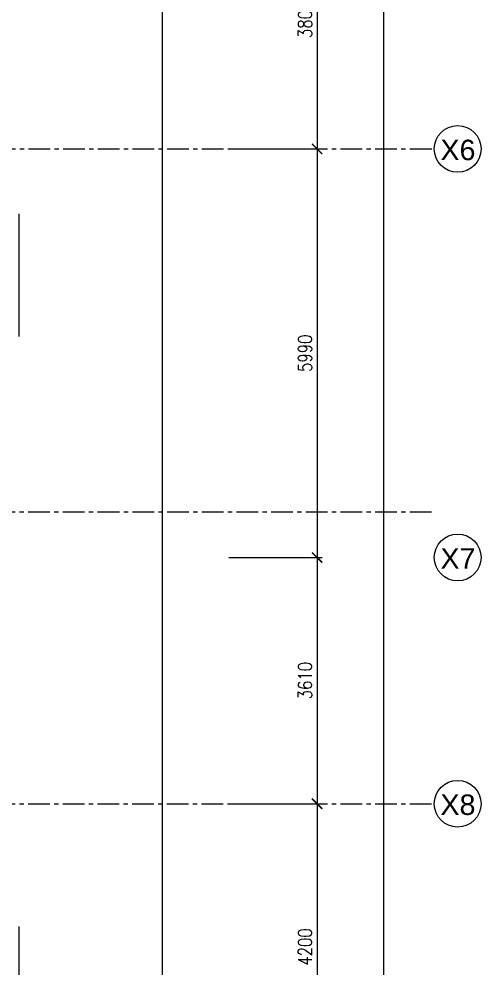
# Model space of a CAD drawing. Header units: millimetres. Extents: x -1288794 to 2153086, y -2701644 to -1428868.
# Drawn here: x 993609 to 1000376, y -1507377 to -1493463 of the extents above; entities that cross this region are included whole.
import ezdxf
from ezdxf.enums import TextEntityAlignment as Align

# ---------------------------------------------------------------- set-up
doc = ezdxf.new("R2010")
doc.units = ezdxf.units.MM
doc.header["$LTSCALE"] = 100
doc.header["$PDMODE"] = 34
doc.linetypes.add('CENTER', pattern=[50.8, 31.75, -6.35, 6.35, -6.35])
for name, color, linetype in [('A-ANNO-DIMS', 1, 'Continuous'), ('A-ANNO-SYMB', 33, 'Continuous'), ('A-ANNO-TEXT', 8, 'Continuous'), ('A-AREA', 8, 'CENTER'), ('A-GLAZ', 5, 'Continuous'), ('A-GRID', 253, 'CENTER')]:
    doc.layers.add(name, color=color, linetype=linetype)
doc.styles.add('ROMANS', font='romans.shx', dxfattribs={"width": 0.8})
doc.styles.add('SANSSERIF', font='sas_____.pfb')
doc.dimstyles.new('100 of DIM2', dxfattribs={"dimscale": 0, "dimtxt": 200, "dimasz": 150, "dimexe": 75, "dimexo": 200, "dimgap": 75, "dimtad": 1, "dimdec": 0, "dimrnd": 5, "dimzin": 0, "dimdsep": 46, "dimtxsty": 'ROMANS', "dimblk": 'ARCHTICK', "dimcen": 100, "dimclrd": 94, "dimclre": 94, "dimclrt": 2, "dimadec": 0, "dimazin": 0, "dimtfac": 1, "dimtdec": 0, "dimtofl": 0, "dimtmove": 2, "dimatfit": 3, "dimldrblk": 'OPEN90', "dimfxl": 75, "dimtolj": 1, "dimtzin": 0, "dimarcsym": 0})

# ---------------------------------------------------------------- blocks, each defined once
blk = doc.blocks.new('_ArchTick')
at = {"color": 0, "linetype": 'ByBlock', "const_width": 0.15}
blk.add_lwpolyline([(-0.5, -0.5), (0.5, 0.5)], dxfattribs=at)
blk = doc.blocks.new('*D324')
at = {"layer": 'A-ANNO-DIMS', "color": 94, "lineweight": -2, "ltscale": 3, "transparency": 16777216}
for p, q in [((996792, -1473969), (999022, -1473969)), ((998947, -1473969), (998947, -1509169)), ((996792, -1509169), (999022, -1509169))]:
    blk.add_line(p, q, dxfattribs=at)
at = {"layer": 'Defpoints', "color": 0, "ltscale": 3, "transparency": 16777216}
for p in [(996592, -1473969), (996592, -1509169), (998947, -1509169)]:
    blk.add_point(p, dxfattribs=at)
at = {"layer": 'A-ANNO-DIMS', "color": 94, "lineweight": -2, "ltscale": 3, "transparency": 16777216, "xscale": 150, "yscale": 150, "zscale": 150}
for p, rotation in [((998947, -1473969), 90), ((998947, -1509169), 270)]:
    blk.add_blockref('_ArchTick', p, dxfattribs=dict(at, rotation=rotation))
at = {"layer": 'A-ANNO-DIMS', "color": 2, "ltscale": 3, "transparency": 16777216, "insert": (998772, -1491569), "char_height": 200, "attachment_point": 5, "rotation": 90, "style": 'ROMANS'}
blk.add_mtext('\\A1;35200', dxfattribs=at)
blk = doc.blocks.new('_Open90')
at = {"color": 0, "linetype": 'ByBlock', "lineweight": -2}
for p, q in [((0, 0), (-1, 0)), ((-0.5, 0.5), (0, 0)), ((0, 0), (-0.5, -0.5))]:
    blk.add_line(p, q, dxfattribs=at)
blk = doc.blocks.new('*D329')
at = {"layer": 'A-ANNO-DIMS', "color": 94, "lineweight": -2, "ltscale": 3, "transparency": 16777216}
for p, q in [((996683, -1491569), (998050, -1491569)), ((997975, -1491569), (997975, -1495369)), ((996683, -1495369), (998050, -1495369))]:
    blk.add_line(p, q, dxfattribs=at)
at = {"layer": 'Defpoints', "color": 0, "ltscale": 3, "transparency": 16777216}
for p in [(996483, -1491569), (996483, -1495369), (997975, -1495369)]:
    blk.add_point(p, dxfattribs=at)
at = {"layer": 'A-ANNO-DIMS', "color": 94, "lineweight": -2, "ltscale": 3, "transparency": 16777216, "xscale": 150, "yscale": 150, "zscale": 150}
for p, rotation in [((997975, -1491569), 90), ((997975, -1495369), 270)]:
    blk.add_blockref('_ArchTick', p, dxfattribs=dict(at, rotation=rotation))
at = {"layer": 'A-ANNO-DIMS', "color": 2, "ltscale": 3, "transparency": 16777216, "insert": (997800, -1493469), "char_height": 200, "attachment_point": 5, "rotation": 90, "style": 'ROMANS'}
blk.add_mtext('\\A1;3800', dxfattribs=at)
blk = doc.blocks.new('*D330')
at = {"layer": 'A-ANNO-DIMS', "color": 94, "lineweight": -2, "ltscale": 3, "transparency": 16777216}
for p, q in [((996683, -1495369), (998050, -1495369)), ((997975, -1495369), (997975, -1501359)), ((996683, -1501359), (998050, -1501359))]:
    blk.add_line(p, q, dxfattribs=at)
at = {"layer": 'Defpoints', "color": 0, "ltscale": 3, "transparency": 16777216}
for p in [(996483, -1495369), (996483, -1501359), (997975, -1501359)]:
    blk.add_point(p, dxfattribs=at)
at = {"layer": 'A-ANNO-DIMS', "color": 94, "lineweight": -2, "ltscale": 3, "transparency": 16777216, "xscale": 150, "yscale": 150, "zscale": 150}
for p, rotation in [((997975, -1495369), 90), ((997975, -1501359), 270)]:
    blk.add_blockref('_ArchTick', p, dxfattribs=dict(at, rotation=rotation))
at = {"layer": 'A-ANNO-DIMS', "color": 2, "ltscale": 3, "transparency": 16777216, "insert": (997800, -1498364), "char_height": 200, "attachment_point": 5, "rotation": 90, "style": 'ROMANS'}
blk.add_mtext('\\A1;5990', dxfattribs=at)
blk = doc.blocks.new('*D331')
at = {"layer": 'A-ANNO-DIMS', "color": 94, "lineweight": -2, "ltscale": 3, "transparency": 16777216}
for p, q in [((996683, -1501359), (998050, -1501359)), ((997975, -1501359), (997975, -1504969)), ((996683, -1504969), (998050, -1504969))]:
    blk.add_line(p, q, dxfattribs=at)
at = {"layer": 'Defpoints', "color": 0, "ltscale": 3, "transparency": 16777216}
for p in [(996483, -1501359), (996483, -1504969), (997975, -1504969)]:
    blk.add_point(p, dxfattribs=at)
at = {"layer": 'A-ANNO-DIMS', "color": 94, "lineweight": -2, "ltscale": 3, "transparency": 16777216, "xscale": 150, "yscale": 150, "zscale": 150}
for p, rotation in [((997975, -1501359), 90), ((997975, -1504969), 270)]:
    blk.add_blockref('_ArchTick', p, dxfattribs=dict(at, rotation=rotation))
at = {"layer": 'A-ANNO-DIMS', "color": 2, "ltscale": 3, "transparency": 16777216, "insert": (997800, -1503164), "char_height": 200, "attachment_point": 5, "rotation": 90, "style": 'ROMANS'}
blk.add_mtext('\\A1;3610', dxfattribs=at)
blk = doc.blocks.new('*D332')
at = {"layer": 'A-ANNO-DIMS', "color": 94, "lineweight": -2, "ltscale": 3, "transparency": 16777216}
for p, q in [((996683, -1504969), (998050, -1504969)), ((997975, -1504969), (997975, -1509169)), ((996683, -1509169), (998050, -1509169))]:
    blk.add_line(p, q, dxfattribs=at)
at = {"layer": 'Defpoints', "color": 0, "ltscale": 3, "transparency": 16777216}
for p in [(996483, -1504969), (996483, -1509169), (997975, -1509169)]:
    blk.add_point(p, dxfattribs=at)
at = {"layer": 'A-ANNO-DIMS', "color": 94, "lineweight": -2, "ltscale": 3, "transparency": 16777216, "xscale": 150, "yscale": 150, "zscale": 150}
for p, rotation in [((997975, -1504969), 90), ((997975, -1509169), 270)]:
    blk.add_blockref('_ArchTick', p, dxfattribs=dict(at, rotation=rotation))
at = {"layer": 'A-ANNO-DIMS', "color": 2, "ltscale": 3, "transparency": 16777216, "insert": (997800, -1507069), "char_height": 200, "attachment_point": 5, "rotation": 90, "style": 'ROMANS'}
blk.add_mtext('\\A1;4200', dxfattribs=at)

msp = doc.modelspace()

# ---------------------------------------------------------------- linework, layer by layer
at = {"layer": 'A-ANNO-SYMB', "ltscale": 3}
for centre in [(1000033.4, -1495368.6), (1000033.4, -1501358.6), (1000033.4, -1504968.6)]:
    msp.add_circle(centre, 342.2, dxfattribs=at)
at = {"layer": 'A-AREA', "ltscale": 15}
msp.add_line((995708.8, -1512568.6), (995708.8, -1469568.6), dxfattribs=at)
at = {"layer": 'A-GLAZ', "ltscale": 3}
for p, q in [((993608.8, -1496318.6), (993608.8, -1498118.6)), ((993608.8, -1506768.6), (993608.8, -1508568.6))]:
    msp.add_line(p, q, dxfattribs=at)
at = {"layer": 'A-GRID', "ltscale": 0.1}
for p, q in [((956155.5, -1495368.6), (999695.1, -1495368.6)), ((956153, -1500687.6), (999692.6, -1500687.6)), ((956151.6, -1504968.6), (999691.2, -1504968.6))]:
    msp.add_line(p, q, dxfattribs=at)

# ---------------------------------------------------------------- texts
at = {"layer": 'A-ANNO-TEXT', "style": 'SANSSERIF'}
for s, p in [('X6', (1000038, -1495533.2)), ('X7', (1000038, -1501523.2)), ('X8', (1000038, -1505133.2))]:
    msp.add_text(s, height=300, dxfattribs=at).set_placement(p, align=Align.CENTER)

# ---------------------------------------------------------------- dimensions: what is measured, and where the dimension line sits
at = {"layer": 'A-ANNO-DIMS', "ltscale": 3}
for base, p1, p2, picture, middle in [((998947, -1509168.6), (996591.8, -1473968.6), (996591.8, -1509168.6), '*D324', (998772, -1491568.6)), ((997974.5, -1495368.6), (996482.9, -1491568.6), (996482.9, -1495368.6), '*D329', (997799.5, -1493468.6)), ((997974.5, -1501358.6), (996482.9, -1495368.6), (996482.9, -1501358.6), '*D330', (997799.5, -1498363.6)), ((997974.5, -1504968.6), (996482.9, -1501358.6), (996482.9, -1504968.6), '*D331', (997799.5, -1503163.6)), ((997974.5, -1509168.6), (996482.9, -1504968.6), (996482.9, -1509168.6), '*D332', (997799.5, -1507068.6))]:
    dim = msp.add_linear_dim(base=base, p1=p1, p2=p2, angle=90, dimstyle='100 of DIM2', override={"dimscale": 1}, dxfattribs=at)
    dim.commit()
    dim.dimension.update_dxf_attribs({"geometry": picture, "text_midpoint": middle})

doc.saveas('drawing.dxf')
